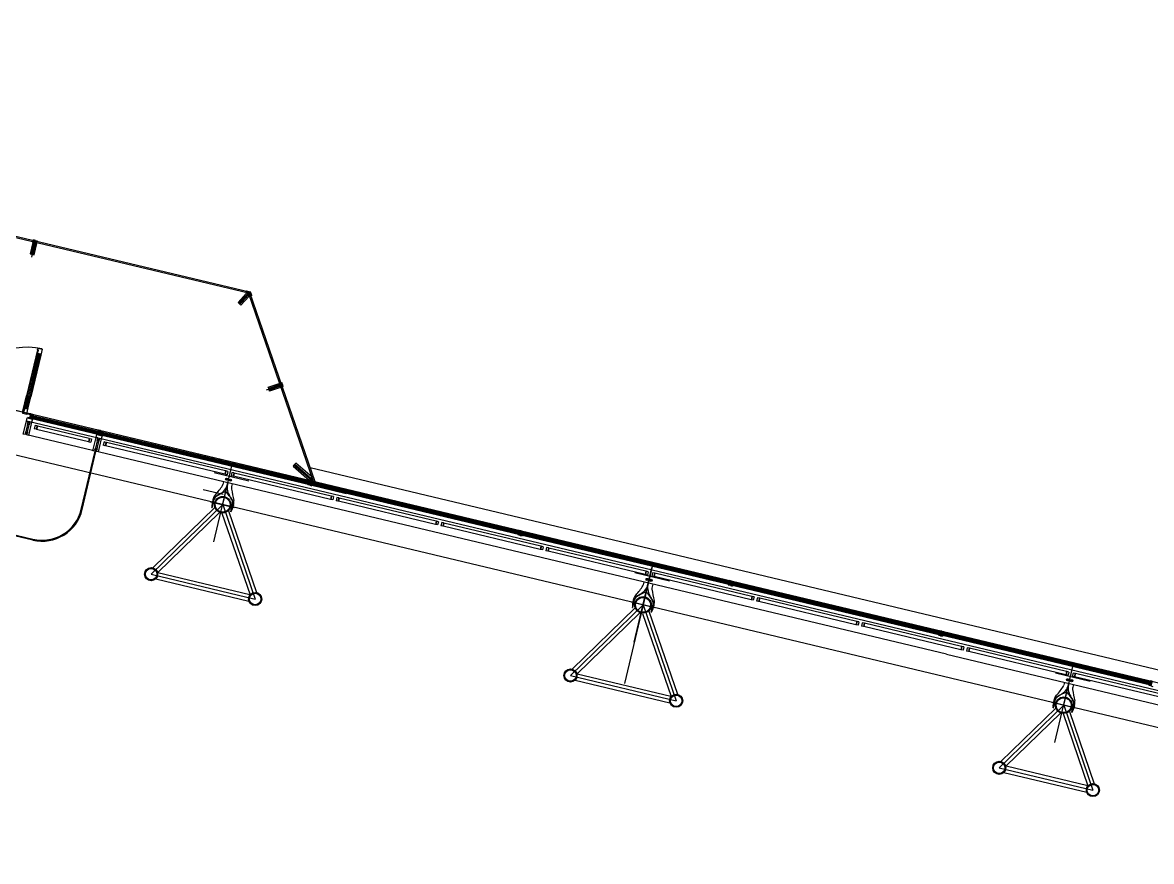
# Model space of a CAD drawing. Extents: x 809434 to 809707, y 818708 to 819364.
# Drawn here: x 809458.65 to 809475.35, y 819351.45 to 819363.86 of the extents above; entities that cross this region are included whole.
import ezdxf

# ---------------------------------------------------------------- set-up
doc = ezdxf.new("R2010")
doc.units = 0
for name, color, linetype in [('MAJ081__', 7, 'Continuous'), ('MAJ325__', 7, 'Continuous'), ('MAJ427__', 7, 'Continuous'), ('MAJ630_1', 7, 'Continuous'), ('MAJ630__', 7, 'Continuous'), ('MAJ640__', 7, 'Continuous'), ('MAJ640__1', 7, 'Continuous'), ('MAJ655__', 7, 'Continuous'), ('MMH040_B', 7, 'Continuous'), ('MMH053__', 7, 'Continuous'), ('MMH291__', 7, 'Continuous'), ('MMH294_S', 7, 'Continuous')]:
    doc.layers.add(name, color=color, linetype=linetype)

msp = doc.modelspace()

# ---------------------------------------------------------------- linework, layer by layer
at = {"layer": 'MAJ081__'}
for p, q in [((809461.997, 819359.855), (809452.597, 819362.097)), ((809462.011, 819359.872), (809452.601, 819362.116)), ((809461.966, 819359.893), (809461.963, 819359.883)), ((809461.966, 819359.893), (809462.025, 819359.879)), ((809461.963, 819359.883), (809462.011, 819359.872)), ((809461.989, 819359.852), (809461.996, 819359.854)), ((809461.996, 819359.854), (809462.011, 819359.872)), ((809462.001, 819359.84), (809462.003, 819359.847)), ((809462.003, 819359.847), (809462.019, 819359.865)), ((809462.96, 819357.073), (809462.004, 819359.849)), ((809462.035, 819359.818), (809462.019, 819359.865)), ((809462.982, 819357.068), (809462.019, 819359.865)), ((809462.044, 819359.821), (809462.025, 819359.879)), ((809462.044, 819359.821), (809462.035, 819359.818))]:
    msp.add_line(p, q, dxfattribs=at)
at = {"layer": 'MAJ325__'}
for p, q in [((809458.718, 819358.075), (809458.733, 819358.071)), ((809458.727, 819358.08), (809458.724, 819358.066))]:
    msp.add_line(p, q, dxfattribs=at)
for radius in [0.0035, 0.0035, 0.0015]:
    msp.add_circle((809458.725, 819358.073), radius, dxfattribs=at)
at = {"layer": 'MAJ427__'}
msp.add_line((809461.62, 819356.881), (809461.328, 819356.95), dxfattribs=at)
at = {"layer": 'MAJ630_1'}
for p, q in [((809461.484, 819356.178), (809461.746, 819357.281)), ((809461.754, 819357.344), (809461.768, 819357.34)), ((809462.004, 819357.078), (809461.491, 819357.201)), ((809461.437, 819356.772), (809461.788, 819356.688)), ((809467.703, 819354.695), (809467.966, 819355.798)), ((809468.224, 819355.595), (809467.711, 819355.718)), ((809467.973, 819355.861), (809467.988, 819355.857)), ((809467.657, 819355.289), (809468.007, 819355.205)), ((809473.925, 819353.211), (809474.188, 819354.314)), ((809474.446, 819354.112), (809473.933, 819354.234)), ((809474.195, 819354.377), (809474.21, 819354.373)), ((809473.879, 819353.805), (809474.229, 819353.721))]:
    msp.add_line(p, q, dxfattribs=at)
for points in [[(809461.626, 819357.066), (809461.617, 819357.028)], [(809461.757, 819357.035), (809461.748, 819356.997)], [(809461.457, 819356.689), (809461.485, 819356.805)], [(809461.457, 819356.689), (809461.461, 819356.688), (809461.489, 819356.804)], [(809461.738, 819356.623), (809461.734, 819356.624), (809461.761, 819356.74)], [(809461.738, 819356.623), (809461.765, 819356.739)], [(809467.845, 819355.583), (809467.836, 819355.545)], [(809467.977, 819355.551), (809467.968, 819355.514)], [(809467.677, 819355.206), (809467.705, 819355.322)], [(809467.677, 819355.206), (809467.681, 819355.205), (809467.709, 819355.321)], [(809467.957, 819355.139), (809467.953, 819355.14), (809467.981, 819355.256)], [(809467.957, 819355.139), (809467.985, 819355.256)], [(809474.067, 819354.099), (809474.058, 819354.061)], [(809474.199, 819354.068), (809474.19, 819354.03)], [(809473.899, 819353.723), (809473.927, 819353.839)], [(809473.899, 819353.723), (809473.903, 819353.722), (809473.931, 819353.838)], [(809474.179, 819353.656), (809474.175, 819353.657), (809474.203, 819353.773)], [(809474.179, 819353.656), (809474.207, 819353.772)]]:
    msp.add_lwpolyline(points, dxfattribs=at)
for centre, radius in [((809461.761, 819357.342), 0.003), ((809461.674, 819357.106), 0.0155), ((809461.674, 819357.106), 0.0135), ((809461.674, 819357.106), 0.0042), ((809461.732, 819357.092), 0.0155), ((809461.732, 819357.092), 0.0135), ((809461.732, 819357.092), 0.0042), ((809467.981, 819355.859), 0.003), ((809467.893, 819355.623), 0.0155), ((809467.893, 819355.623), 0.0135), ((809467.893, 819355.623), 0.0042), ((809467.952, 819355.609), 0.0155), ((809467.952, 819355.609), 0.0135), ((809467.952, 819355.609), 0.0042), ((809474.203, 819354.375), 0.003), ((809474.115, 819354.139), 0.0155), ((809474.115, 819354.139), 0.0135), ((809474.115, 819354.139), 0.0042), ((809474.174, 819354.125), 0.0155), ((809474.174, 819354.125), 0.0135), ((809474.174, 819354.125), 0.0042)]:
    msp.add_circle(centre, radius, dxfattribs=at)
for centre, radius, start, end in [((809461.464, 819357.091), 0.231, 302.3565, 349.9104), ((809461.912, 819356.984), 0.231, 163.265, 210.8189), ((809461.912, 819356.984), 0.231, 163.265, 169.9104), ((809461.464, 819357.091), 0.231, 343.265, 349.9104), ((809460.497, 819357.753), 1.34, 318.1619, 325.5092), ((809461.846, 819356.391), 0.567, 117.4836, 125.6253), ((809461.846, 819356.391), 0.563, 109.2198, 125.6253), ((809461.575, 819356.911), 0.02, 297.4836, 308.9123), ((809461.52, 819357.051), 0.1, 325.5092, 346.5877), ((809461.256, 819356.531), 0.563, 27.5501, 43.9556), ((809461.845, 819356.973), 0.1, 166.5877, 187.6661), ((809463.075, 819357.139), 1.34, 187.6661, 195.0135), ((809461.796, 819356.711), 0.339, 164.8816, 183.727), ((809461.636, 819356.759), 0.172, 145.1916, 166.3126), ((809461.562, 819356.787), 0.0792, 125.6253, 166.5877), ((809461.562, 819356.787), 0.075, 125.6253, 166.5877), ((809461.511, 819356.846), 0.02, 138.1619, 145.1916), ((809461.733, 819356.874), 0.02, 204.2631, 215.6918), ((809461.256, 819356.531), 0.567, 27.5501, 35.6918), ((809461.446, 819356.795), 0.339, 329.4484, 348.2937), ((809461.688, 819356.757), 0.075, 346.5877, 27.5501), ((809461.688, 819356.757), 0.0792, 346.5877, 27.5501), ((809461.61, 819356.765), 0.172, 346.8628, 7.9838), ((809461.761, 819356.787), 0.02, 7.9838, 15.0135), ((809467.684, 819355.608), 0.231, 302.3565, 349.9104), ((809468.132, 819355.501), 0.231, 163.265, 210.8189), ((809468.132, 819355.501), 0.231, 163.265, 169.9104), ((809467.684, 819355.608), 0.231, 343.265, 349.9104), ((809466.717, 819356.27), 1.34, 318.1619, 325.5092), ((809468.066, 819354.907), 0.567, 117.4836, 125.6253), ((809468.066, 819354.907), 0.563, 109.2198, 125.6253), ((809467.795, 819355.428), 0.02, 297.4836, 308.9123), ((809467.739, 819355.568), 0.1, 325.5092, 346.5877), ((809467.475, 819355.048), 0.563, 27.5501, 43.9556), ((809467.952, 819355.391), 0.02, 204.2631, 215.6918), ((809468.065, 819355.49), 0.1, 166.5877, 187.6661), ((809469.294, 819355.656), 1.34, 187.6661, 195.0135), ((809468.015, 819355.228), 0.339, 164.8816, 183.727), ((809467.855, 819355.276), 0.172, 145.1916, 166.3126), ((809467.782, 819355.304), 0.0792, 125.6253, 166.5877), ((809467.782, 819355.304), 0.075, 125.6253, 166.5877), ((809467.73, 819355.363), 0.02, 138.1619, 145.1916), ((809467.475, 819355.048), 0.567, 27.5501, 35.6918), ((809467.665, 819355.312), 0.339, 329.4484, 348.2937), ((809467.908, 819355.274), 0.075, 346.5877, 27.5501), ((809467.908, 819355.274), 0.0792, 346.5877, 27.5501), ((809467.829, 819355.282), 0.172, 346.8628, 7.9838), ((809467.98, 819355.303), 0.02, 7.9838, 15.0135), ((809473.906, 819354.124), 0.231, 302.3565, 349.9104), ((809473.961, 819354.084), 0.1, 325.5092, 346.5877), ((809474.354, 819354.017), 0.231, 163.265, 210.8189), ((809474.354, 819354.017), 0.231, 163.265, 169.9104), ((809473.906, 819354.124), 0.231, 343.265, 349.9104), ((809474.077, 819353.792), 0.172, 145.1916, 166.3126), ((809474.004, 819353.82), 0.0792, 125.6253, 166.5877), ((809474.004, 819353.82), 0.075, 125.6253, 166.5877), ((809473.952, 819353.879), 0.02, 138.1619, 145.1916), ((809472.939, 819354.787), 1.34, 318.1619, 325.5092), ((809474.288, 819353.424), 0.567, 117.4836, 125.6253), ((809474.288, 819353.424), 0.563, 109.2198, 125.6253), ((809474.017, 819353.945), 0.02, 297.4836, 308.9123), ((809473.697, 819353.565), 0.563, 27.5501, 43.9556), ((809474.174, 819353.907), 0.02, 204.2631, 215.6918), ((809473.697, 819353.565), 0.567, 27.5501, 35.6918), ((809474.287, 819354.007), 0.1, 166.5877, 187.6661), ((809475.516, 819354.172), 1.34, 187.6661, 195.0135), ((809474.237, 819353.745), 0.339, 164.8816, 183.727), ((809473.887, 819353.828), 0.339, 329.4484, 348.2937), ((809474.13, 819353.79), 0.075, 346.5877, 27.5501), ((809474.13, 819353.79), 0.0792, 346.5877, 27.5501), ((809474.051, 819353.799), 0.172, 346.8628, 7.9838), ((809474.202, 819353.82), 0.02, 7.9838, 15.0135)]:
    msp.add_arc(centre, radius, start, end, dxfattribs=at)
at = {"layer": 'MAJ630__'}
for p, q in [((809434.497, 819363.86), (809483.218, 819352.242)), ((809458.807, 819360.605), (809458.809, 819360.616)), ((809458.836, 819360.598), (809458.807, 819360.605)), ((809458.831, 819360.61), (809458.809, 819360.616)), ((809458.813, 819360.634), (809458.816, 819360.644)), ((809458.835, 819360.629), (809458.813, 819360.634)), ((809458.845, 819360.637), (809458.816, 819360.644)), ((809458.831, 819360.61), (809458.835, 819360.629)), ((809458.836, 819360.598), (809458.845, 819360.637)), ((809458.836, 819360.598), (809458.845, 819360.637)), ((809458.836, 819360.598), (809458.865, 819360.591)), ((809458.845, 819360.637), (809458.874, 819360.63)), ((809458.846, 819360.607), (809458.85, 819360.625)), ((809458.846, 819360.607), (809458.867, 819360.602)), ((809458.85, 819360.625), (809458.872, 819360.62)), ((809458.865, 819360.591), (809458.867, 819360.602)), ((809458.872, 819360.62), (809458.874, 819360.63)), ((809462.45, 819358.521), (809462.46, 819358.524)), ((809462.46, 819358.492), (809462.45, 819358.521)), ((809462.468, 819358.503), (809462.46, 819358.524)), ((809462.46, 819358.492), (809462.498, 819358.505)), ((809462.46, 819358.492), (809462.498, 819358.505)), ((809462.46, 819358.492), (809462.47, 819358.464)), ((809462.468, 819358.503), (809462.486, 819358.509)), ((809462.47, 819358.464), (809462.48, 819358.468)), ((809462.473, 819358.489), (809462.491, 819358.495)), ((809462.473, 819358.489), (809462.48, 819358.468)), ((809462.478, 819358.53), (809462.488, 819358.534)), ((809462.486, 819358.509), (809462.478, 819358.53)), ((809462.498, 819358.505), (809462.488, 819358.534)), ((809462.491, 819358.495), (809462.498, 819358.474)), ((809462.498, 819358.505), (809462.507, 819358.477)), ((809462.498, 819358.474), (809462.507, 819358.477)), ((809457.766, 819358.312), (809458.706, 819358.088)), ((809458.748, 819358.077), (809458.745, 819358.065)), ((809458.748, 819358.077), (809458.745, 819358.065)), ((809458.767, 819358.06), (809458.745, 819358.065)), ((809458.767, 819358.06), (809458.745, 819358.065)), ((809458.777, 819358.071), (809458.748, 819358.077)), ((809458.777, 819358.071), (809458.748, 819358.077)), ((809458.767, 819358.06), (809458.756, 819358.012)), ((809458.767, 819358.06), (809458.756, 819358.012)), ((809458.777, 819358.071), (809458.761, 819358.003)), ((809458.777, 819358.071), (809458.761, 819358.003)), ((809458.777, 819358.071), (809458.761, 819358.003)), ((809458.777, 819358.071), (809458.761, 819358.003)), ((809458.782, 819358.056), (809458.77, 819358.009)), ((809458.782, 819358.056), (809458.77, 819358.009)), ((809458.777, 819358.071), (809458.807, 819358.064)), ((809458.777, 819358.071), (809458.807, 819358.064)), ((809458.781, 819358.053), (809462.907, 819357.069)), ((809458.782, 819358.056), (809458.804, 819358.051)), ((809458.782, 819358.056), (809458.804, 819358.051)), ((809458.822, 819358.06), (809458.793, 819358.067)), ((809458.807, 819358.064), (809458.804, 819358.051)), ((809458.807, 819358.064), (809458.804, 819358.051)), ((809458.734, 819358.018), (809458.732, 819358.01)), ((809458.734, 819358.018), (809458.732, 819358.01)), ((809458.761, 819358.003), (809458.732, 819358.01)), ((809458.761, 819358.003), (809458.732, 819358.01)), ((809458.756, 819358.012), (809458.734, 819358.018)), ((809458.756, 819358.012), (809458.734, 819358.018)), ((809458.761, 819358.003), (809458.79, 819357.996)), ((809458.761, 819358.003), (809458.79, 819357.996)), ((809458.77, 819358.009), (809462.897, 819357.025)), ((809458.77, 819358.009), (809458.792, 819358.004)), ((809458.77, 819358.009), (809458.792, 819358.004)), ((809458.792, 819358.004), (809458.79, 819357.996)), ((809458.792, 819358.004), (809458.79, 819357.996)), ((809462.81, 819356.784), (809458.717, 819357.76)), ((809459.764, 819357.772), (809459.762, 819357.764)), ((809459.764, 819357.772), (809459.762, 819357.764)), ((809459.792, 819357.757), (809459.762, 819357.764)), ((809459.792, 819357.757), (809459.762, 819357.764)), ((809459.786, 819357.767), (809459.764, 819357.772)), ((809459.786, 819357.767), (809459.764, 819357.772)), ((809459.778, 819357.832), (809459.775, 819357.819)), ((809459.778, 819357.832), (809459.775, 819357.819)), ((809459.797, 819357.814), (809459.775, 819357.819)), ((809459.797, 819357.814), (809459.775, 819357.819)), ((809459.808, 819357.825), (809459.778, 819357.832)), ((809459.808, 819357.825), (809459.778, 819357.832)), ((809459.797, 819357.814), (809459.786, 819357.767)), ((809459.797, 819357.814), (809459.786, 819357.767)), ((809459.808, 819357.825), (809459.792, 819357.757)), ((809459.808, 819357.825), (809459.792, 819357.757)), ((809459.808, 819357.825), (809459.792, 819357.757)), ((809459.808, 819357.825), (809459.792, 819357.757)), ((809459.792, 819357.757), (809459.821, 819357.75)), ((809459.792, 819357.757), (809459.821, 819357.75)), ((809459.812, 819357.81), (809459.801, 819357.763)), ((809459.812, 819357.81), (809459.801, 819357.763)), ((809459.801, 819357.763), (809459.823, 819357.758)), ((809459.801, 819357.763), (809459.823, 819357.758)), ((809459.808, 819357.825), (809459.837, 819357.818)), ((809459.808, 819357.825), (809459.837, 819357.818)), ((809459.812, 819357.81), (809459.834, 819357.805)), ((809459.812, 819357.81), (809459.834, 819357.805)), ((809459.823, 819357.758), (809459.821, 819357.75)), ((809459.823, 819357.758), (809459.821, 819357.75)), ((809459.837, 819357.818), (809459.834, 819357.805)), ((809459.837, 819357.818), (809459.834, 819357.805)), ((809477.213, 819353.863), (809462.911, 819357.273)), ((809462.889, 819357.09), (809462.886, 819357.077)), ((809462.908, 819357.072), (809462.886, 819357.077)), ((809462.919, 819357.083), (809462.889, 819357.09)), ((809462.908, 819357.072), (809462.897, 819357.025)), ((809462.919, 819357.083), (809462.903, 819357.016)), ((809462.919, 819357.083), (809462.903, 819357.016)), ((809462.923, 819357.069), (809462.912, 819357.021)), ((809462.919, 819357.083), (809462.948, 819357.076)), ((809466.021, 819356.326), (809462.922, 819357.065)), ((809462.923, 819357.069), (809462.945, 819357.063)), ((809462.948, 819357.076), (809462.945, 819357.063)), ((809462.875, 819357.03), (809462.873, 819357.023)), ((809462.903, 819357.016), (809462.873, 819357.023)), ((809462.897, 819357.025), (809462.875, 819357.03)), ((809462.903, 819357.016), (809462.932, 819357.009)), ((809462.912, 819357.021), (809462.934, 819357.016)), ((809466.011, 819356.282), (809462.912, 819357.021)), ((809462.912, 819357.021), (809463.444, 819356.894)), ((809462.934, 819357.016), (809462.932, 819357.009)), ((809472.321, 819354.516), (809462.81, 819356.784)), ((809465.986, 819356.288), (809465.984, 819356.281)), ((809466.014, 819356.274), (809465.984, 819356.281)), ((809466.008, 819356.283), (809465.986, 819356.288)), ((809466, 819356.348), (809465.997, 819356.335)), ((809466.019, 819356.33), (809465.997, 819356.335)), ((809466.03, 819356.341), (809466, 819356.348)), ((809466.019, 819356.33), (809466.008, 819356.283)), ((809466.03, 819356.341), (809466.014, 819356.274)), ((809466.03, 819356.341), (809466.014, 819356.274)), ((809466.014, 819356.274), (809466.043, 819356.267)), ((809466.034, 819356.327), (809466.023, 819356.28)), ((809466.023, 819356.28), (809466.045, 819356.274)), ((809469.122, 819355.541), (809466.025, 819356.279)), ((809466.03, 819356.341), (809466.059, 819356.334)), ((809466.034, 819356.327), (809466.056, 819356.322)), ((809469.132, 819355.584), (809466.036, 819356.323)), ((809466.045, 819356.274), (809466.043, 819356.267)), ((809466.059, 819356.334), (809466.056, 819356.322)), ((809469.111, 819355.606), (809469.108, 819355.594)), ((809469.13, 819355.588), (809469.108, 819355.594)), ((809469.141, 819355.599), (809469.111, 819355.606)), ((809469.13, 819355.588), (809469.119, 819355.541)), ((809469.141, 819355.599), (809469.125, 819355.532)), ((809469.141, 819355.599), (809469.125, 819355.532)), ((809469.145, 819355.585), (809469.134, 819355.538)), ((809469.141, 819355.599), (809469.17, 819355.592)), ((809472.241, 819354.843), (809469.144, 819355.581)), ((809469.145, 819355.585), (809469.167, 819355.58)), ((809469.17, 819355.592), (809469.167, 819355.58)), ((809469.097, 819355.546), (809469.095, 819355.539)), ((809469.125, 819355.532), (809469.095, 819355.539)), ((809469.119, 819355.541), (809469.097, 819355.546)), ((809469.125, 819355.532), (809469.154, 819355.525)), ((809472.23, 819354.799), (809469.134, 819355.538)), ((809469.134, 819355.538), (809469.156, 819355.532)), ((809469.156, 819355.532), (809469.154, 819355.525)), ((809472.208, 819354.805), (809472.206, 819354.797)), ((809472.236, 819354.79), (809472.206, 819354.797)), ((809472.23, 819354.799), (809472.208, 819354.805)), ((809472.222, 819354.864), (809472.219, 819354.852)), ((809472.241, 819354.847), (809472.219, 819354.852)), ((809472.252, 819354.857), (809472.222, 819354.864)), ((809472.241, 819354.847), (809472.23, 819354.799)), ((809472.252, 819354.857), (809472.236, 819354.79)), ((809472.252, 819354.857), (809472.236, 819354.79)), ((809472.236, 819354.79), (809472.265, 819354.783)), ((809472.256, 819354.843), (809472.245, 819354.796)), ((809475.341, 819354.057), (809472.245, 819354.796)), ((809472.245, 819354.796), (809472.267, 819354.791)), ((809472.252, 819354.857), (809472.281, 819354.85)), ((809475.352, 819354.101), (809472.255, 819354.84)), ((809472.256, 819354.843), (809472.278, 819354.838)), ((809472.267, 819354.791), (809472.265, 819354.783)), ((809472.281, 819354.85), (809472.278, 819354.838)), ((809472.321, 819354.516), (809483.046, 819351.958)), ((809475.319, 819354.063), (809475.317, 819354.055)), ((809475.347, 819354.048), (809475.317, 819354.055)), ((809475.341, 819354.057), (809475.319, 819354.063)), ((809475.333, 819354.123), (809475.33, 819354.11)), ((809475.352, 819354.105), (809475.33, 819354.11)), ((809475.363, 819354.116), (809475.333, 819354.123)), ((809475.352, 819354.105), (809475.341, 819354.057)), ((809475.363, 819354.116), (809475.347, 819354.048)), ((809475.363, 819354.116), (809475.347, 819354.048)), ((809475.347, 819354.048), (809475.376, 819354.041))]:
    msp.add_line(p, q, dxfattribs=at)
for points in [[(809458.733, 819357.939), (809458.738, 819357.96), (809458.711, 819357.966), (809458.722, 819358.012), (809458.8, 819357.994), (809458.789, 819357.948), (809458.763, 819357.954), (809458.758, 819357.933)], [(809458.733, 819357.939), (809458.733, 819357.939), (809458.738, 819357.96), (809458.738, 819357.96)], [(809459.763, 819357.693), (809459.768, 819357.715), (809459.742, 819357.721), (809459.753, 819357.767), (809459.83, 819357.748), (809459.819, 819357.702), (809459.793, 819357.708), (809459.788, 819357.687)], [(809459.763, 819357.693), (809459.763, 819357.693), (809459.768, 819357.715), (809459.768, 819357.715)]]:
    msp.add_lwpolyline(points, close=True, dxfattribs=at)
for points in [[(809459.522, 819356.659), (809459.727, 819357.519)], [(809459.529, 819356.658), (809459.734, 819357.517)], [(809459.537, 819356.656), (809459.741, 819357.515)], [(809456.861, 819356.669), (809458.805, 819356.206)], [(809456.863, 819356.677), (809458.806, 819356.213)], [(809456.864, 819356.684), (809458.808, 819356.22)]]:
    msp.add_lwpolyline(points, dxfattribs=at)
for radius in [0.608, 0.6, 0.593]:
    msp.add_arc((809458.946, 819356.797), radius, 256.5877, 346.5877, dxfattribs=at)
at = {"layer": 'MAJ640__'}
for p, q in [((809483.2, 819352.127), (809458.737, 819357.96)), ((809458.773, 819358.019), (809462.9, 819357.035)), ((809458.775, 819358.029), (809462.902, 819357.045)), ((809458.778, 819358.041), (809462.905, 819357.057)), ((809462.915, 819357.054), (809461.505, 819357.391)), ((809462.912, 819357.043), (809461.502, 819357.379)), ((809466.018, 819356.314), (809462.919, 819357.053)), ((809466.013, 819356.293), (809462.914, 819357.032)), ((809466.013, 819356.292), (809462.914, 819357.031)), ((809466.015, 819356.303), (809462.916, 819357.042)), ((809469.124, 819355.55), (809466.028, 819356.289)), ((809469.124, 819355.551), (809466.028, 819356.289)), ((809469.126, 819355.561), (809466.03, 819356.299)), ((809469.129, 819355.572), (809466.033, 819356.311)), ((809472.233, 819354.81), (809469.136, 819355.548)), ((809472.232, 819354.809), (809469.136, 819355.547)), ((809472.235, 819354.82), (809469.138, 819355.558)), ((809472.238, 819354.831), (809469.141, 819355.57)), ((809475.343, 819354.067), (809472.247, 819354.806)), ((809475.344, 819354.068), (809472.247, 819354.806)), ((809475.346, 819354.078), (809472.25, 819354.816)), ((809475.349, 819354.089), (809472.252, 819354.828))]:
    msp.add_line(p, q, dxfattribs=at)
at = {"layer": 'MAJ640__1'}
for p, q in [((809483.75, 819351.451), (809434.972, 819363.083)), ((809458.845, 819360.637), (809458.786, 819360.388)), ((809458.835, 819360.629), (809458.85, 819360.625)), ((809458.806, 819360.43), (809458.787, 819360.435)), ((809451.045, 819359.914), (809464.585, 819356.686)), ((809462.025, 819359.879), (809461.864, 819359.701)), ((809461.856, 819359.708), (809461.871, 819359.694)), ((809462.498, 819358.505), (809462.256, 819358.422)), ((809462.296, 819358.446), (809462.302, 819358.427)), ((809462.491, 819358.495), (809462.486, 819358.509)), ((809461.615, 819356.729), (809461.761, 819357.342)), ((809462.67, 819357.314), (809462.683, 819357.329)), ((809462.676, 819357.322), (809462.982, 819357.054)), ((809474.057, 819353.762), (809474.203, 819354.375))]:
    msp.add_line(p, q, dxfattribs=at)
at = {"layer": 'MAJ655__'}
for points in [[(809458.826, 819360.6), (809458.807, 819360.605), (809458.767, 819360.44), (809458.787, 819360.435)], [(809458.845, 819360.596), (809458.826, 819360.6), (809458.796, 819360.474), (809458.815, 819360.469)], [(809458.865, 819360.591), (809458.845, 819360.596), (809458.806, 819360.43), (809458.825, 819360.426)], [(809461.975, 819359.839), (809461.961, 819359.853), (809461.842, 819359.721), (809461.856, 819359.708)], [(809462.005, 819359.812), (809461.99, 819359.826), (809461.871, 819359.694), (809461.886, 819359.681)], [(809461.99, 819359.826), (809461.975, 819359.839), (809461.883, 819359.738), (809461.898, 819359.724)], [(809461.98, 819359.859), (809462.01, 819359.833), (809461.998, 819359.819), (809461.968, 819359.846)], [(809462.45, 819358.521), (809462.457, 819358.502), (809462.296, 819358.446), (809462.289, 819358.465)], [(809462.463, 819358.483), (809462.47, 819358.464), (809462.309, 819358.409), (809462.302, 819358.427)], [(809462.457, 819358.502), (809462.463, 819358.483), (809462.34, 819358.441), (809462.334, 819358.459)], [(809462.898, 819357.087), (809462.912, 819357.103), (809462.67, 819357.314), (809462.657, 819357.299)], [(809462.925, 819357.118), (809462.938, 819357.133), (809462.696, 819357.344), (809462.683, 819357.329)], [(809462.912, 819357.103), (809462.925, 819357.118), (809462.713, 819357.303), (809462.7, 819357.288)], [(809462.945, 819357.113), (809462.919, 819357.083), (809462.905, 819357.095), (809462.931, 819357.125)]]:
    msp.add_lwpolyline(points, close=True, dxfattribs=at)
at = {"layer": 'MMH040_B'}
for points in [[(809458.665, 819357.772), (809458.711, 819357.966), (809458.738, 819357.96), (809458.691, 819357.766)], [(809458.717, 819357.76), (809458.763, 819357.954), (809458.789, 819357.948), (809458.743, 819357.753)], [(809458.727, 819357.917), (809458.733, 819357.939), (809458.758, 819357.933), (809458.753, 819357.911)], [(809458.699, 819357.774), (809458.702, 819357.784), (809458.696, 819357.785), (809458.701, 819357.807), (809458.726, 819357.801), (809458.721, 819357.779), (809458.716, 819357.781), (809458.713, 819357.771)], [(809459.695, 819357.526), (809459.742, 819357.721), (809459.768, 819357.715), (809459.722, 819357.52)], [(809459.73, 819357.529), (809459.732, 819357.538), (809459.726, 819357.54), (809459.731, 819357.561), (809459.757, 819357.555), (809459.752, 819357.534), (809459.746, 819357.535), (809459.744, 819357.525)], [(809459.747, 819357.514), (809459.793, 819357.708), (809459.819, 819357.702), (809459.773, 819357.508)], [(809459.758, 819357.672), (809459.763, 819357.693), (809459.788, 819357.687), (809459.783, 819357.666)]]:
    msp.add_lwpolyline(points, close=True, dxfattribs=at)
at = {"layer": 'MMH053__'}
for p, q in [((809458.878, 819359.019), (809458.715, 819358.337)), ((809458.886, 819359.017), (809458.723, 819358.335)), ((809458.925, 819358.939), (809458.778, 819358.322)), ((809458.661, 819358.11), (809458.715, 819358.337)), ((809458.669, 819358.108), (809458.723, 819358.335)), ((809458.739, 819358.16), (809458.778, 819358.322))]:
    msp.add_line(p, q, dxfattribs=at)
for points in [[(809458.749, 819358.329), (809458.899, 819358.958), (809458.898, 819358.959), (809458.892, 819358.961), (809458.891, 819358.96), (809458.741, 819358.331)], [(809458.768, 819358.324), (809458.918, 819358.953), (809458.917, 819358.955), (809458.911, 819358.956), (809458.91, 819358.955), (809458.76, 819358.326)], [(809458.888, 819358.947), (809458.873, 819358.951), (809458.889, 819359.016), (809458.878, 819359.019), (809458.885, 819359.046), (809458.906, 819359.041), (809458.906, 819359.041), (809458.947, 819359.031), (809458.947, 819359.031), (809458.947, 819359.031), (809458.946, 819359.028), (809458.946, 819359.028), (809458.925, 819358.939)], [(809458.888, 819358.947), (809458.892, 819358.966), (809458.919, 819358.959), (809458.919, 819358.959), (809458.915, 819358.941)], [(809458.925, 819358.939), (809458.915, 819358.941)], [(809458.749, 819358.329), (809458.707, 819358.155), (809458.706, 819358.154), (809458.7, 819358.156), (809458.699, 819358.157), (809458.741, 819358.331)], [(809458.768, 819358.324), (809458.727, 819358.15), (809458.725, 819358.15), (809458.719, 819358.151), (809458.719, 819358.152), (809458.76, 819358.326)], [(809458.702, 819358.17), (809458.688, 819358.173), (809458.672, 819358.108), (809458.661, 819358.11), (809458.655, 819358.083), (809458.676, 819358.078), (809458.676, 819358.078), (809458.717, 819358.068), (809458.717, 819358.068), (809458.717, 819358.068), (809458.718, 819358.071), (809458.718, 819358.071), (809458.739, 819358.161)], [(809458.702, 819358.17), (809458.698, 819358.151), (809458.725, 819358.145), (809458.725, 819358.145), (809458.73, 819358.163)], [(809458.739, 819358.161), (809458.73, 819358.163)]]:
    msp.add_lwpolyline(points, dxfattribs=at)
for points in [[(809458.907, 819358.943), (809458.91, 819358.955), (809458.899, 819358.958), (809458.896, 819358.945)], [(809458.722, 819358.165), (809458.719, 819358.152), (809458.707, 819358.155), (809458.71, 819358.168)]]:
    msp.add_lwpolyline(points, close=True, dxfattribs=at)
msp.add_arc((809458.725, 819358.073), 0.984, 76.9817, 166.9806, dxfattribs=at)
at = {"layer": 'MMH291__'}
for p, q in [((809461.615, 819356.729), (809460.556, 819355.7)), ((809461.615, 819356.729), (809462.096, 819355.333)), ((809461.497, 819356.685), (809460.58, 819355.794)), ((809461.567, 819356.613), (809460.65, 819355.722)), ((809461.605, 819356.604), (809462.022, 819355.395)), ((809461.7, 819356.636), (809462.116, 819355.427)), ((809460.656, 819355.727), (809462.019, 819355.402)), ((809467.984, 819355.875), (809467.557, 819354.083)), ((809460.556, 819355.7), (809462.096, 819355.333)), ((809460.625, 819355.632), (809462.004, 819355.303)), ((809467.834, 819355.246), (809466.759, 819354.201)), ((809467.834, 819355.246), (809468.323, 819353.828)), ((809467.717, 819355.201), (809466.783, 819354.294)), ((809467.786, 819355.13), (809466.853, 819354.223)), ((809467.825, 819355.121), (809468.249, 819353.89)), ((809467.919, 819355.153), (809468.343, 819353.923)), ((809466.859, 819354.228), (809468.246, 819353.898)), ((809466.759, 819354.201), (809468.323, 819353.828)), ((809466.828, 819354.133), (809468.231, 819353.798)), ((809474.057, 819353.762), (809473.103, 819352.836)), ((809473.939, 819353.718), (809473.128, 819352.93)), ((809474.057, 819353.762), (809474.489, 819352.506)), ((809474.008, 819353.646), (809473.198, 819352.858)), ((809474.047, 819353.637), (809474.415, 819352.568)), ((809474.141, 819353.669), (809474.509, 819352.6)), ((809473.103, 819352.836), (809474.489, 819352.506)), ((809473.172, 819352.768), (809474.397, 819352.476)), ((809473.203, 819352.864), (809474.412, 819352.576))]:
    msp.add_line(p, q, dxfattribs=at)
for centre, radius in [((809461.615, 819356.729), 0.122), ((809461.615, 819356.729), 0.11), ((809460.556, 819355.7), 0.0969), ((809460.556, 819355.7), 0.0849), ((809462.096, 819355.333), 0.0969), ((809462.096, 819355.333), 0.0849), ((809467.834, 819355.246), 0.122), ((809467.834, 819355.246), 0.11), ((809466.759, 819354.201), 0.0969), ((809466.759, 819354.201), 0.0849), ((809468.323, 819353.828), 0.0969), ((809468.323, 819353.828), 0.0849), ((809474.057, 819353.762), 0.122), ((809474.057, 819353.762), 0.11), ((809473.103, 819352.836), 0.0969), ((809473.103, 819352.836), 0.0849), ((809474.489, 819352.506), 0.0969), ((809474.489, 819352.506), 0.0849)]:
    msp.add_circle(centre, radius, dxfattribs=at)
at = {"layer": 'MMH294_S'}
for p, q in [((809458.839, 819357.9), (809458.828, 819357.851)), ((809458.869, 819357.893), (809458.839, 819357.9)), ((809458.869, 819357.893), (809458.857, 819357.844)), ((809458.874, 819357.892), (809458.862, 819357.843)), ((809458.873, 819357.89), (809458.868, 819357.891)), ((809459.641, 819357.709), (809458.874, 819357.892)), ((809458.857, 819357.844), (809458.828, 819357.851)), ((809458.862, 819357.845), (809458.858, 819357.846)), ((809459.63, 819357.66), (809458.862, 819357.843)), ((809459.641, 819357.709), (809459.63, 819357.66)), ((809459.63, 819357.662), (809459.635, 819357.661)), ((809459.646, 819357.708), (809459.634, 819357.659)), ((809459.634, 819357.659), (809459.664, 819357.652)), ((809459.641, 819357.707), (809459.646, 819357.706)), ((809459.646, 819357.708), (809459.675, 819357.701)), ((809459.675, 819357.701), (809459.664, 819357.652)), ((809459.86, 819357.657), (809459.848, 819357.608)), ((809459.878, 819357.601), (809459.848, 819357.608)), ((809459.889, 819357.65), (809459.86, 819357.657)), ((809459.889, 819357.65), (809459.878, 819357.601)), ((809459.883, 819357.602), (809459.878, 819357.603)), ((809459.894, 819357.648), (809459.882, 819357.6)), ((809461.645, 819357.18), (809459.882, 819357.6)), ((809459.894, 819357.647), (809459.889, 819357.648)), ((809461.656, 819357.228), (809459.894, 819357.648)), ((809461.656, 819357.228), (809461.645, 819357.18)), ((809461.661, 819357.227), (809461.65, 819357.178)), ((809461.661, 819357.225), (809461.656, 819357.226)), ((809461.69, 819357.22), (809461.661, 819357.227)), ((809461.69, 819357.22), (809461.679, 819357.171)), ((809461.65, 819357.18), (809461.645, 819357.182)), ((809461.679, 819357.171), (809461.65, 819357.178)), ((809461.752, 819357.206), (809461.74, 819357.157)), ((809461.769, 819357.15), (809461.74, 819357.157)), ((809461.781, 819357.199), (809461.752, 819357.206)), ((809461.781, 819357.199), (809461.769, 819357.15)), ((809461.774, 819357.151), (809461.77, 819357.152)), ((809461.786, 819357.197), (809461.774, 819357.149)), ((809463.209, 819356.807), (809461.774, 819357.149)), ((809461.785, 819357.195), (809461.78, 819357.197)), ((809463.221, 819356.855), (809461.786, 819357.197)), ((809463.221, 819356.855), (809463.209, 819356.807)), ((809463.214, 819356.807), (809463.209, 819356.809)), ((809463.225, 819356.854), (809463.214, 819356.805)), ((809463.243, 819356.798), (809463.214, 819356.805)), ((809463.225, 819356.852), (809463.22, 819356.853)), ((809463.255, 819356.847), (809463.225, 819356.854)), ((809463.255, 819356.847), (809463.243, 819356.798)), ((809463.303, 819356.835), (809463.292, 819356.787)), ((809463.321, 819356.78), (809463.292, 819356.787)), ((809463.332, 819356.829), (809463.303, 819356.835)), ((809463.332, 819356.829), (809463.321, 819356.78)), ((809463.326, 819356.781), (809463.321, 819356.782)), ((809463.337, 819356.827), (809463.326, 819356.779)), ((809464.761, 819356.437), (809463.326, 819356.779)), ((809463.337, 819356.825), (809463.332, 819356.827)), ((809464.772, 819356.485), (809463.337, 819356.827)), ((809464.772, 819356.485), (809464.761, 819356.437)), ((809464.766, 819356.437), (809464.761, 819356.438)), ((809464.777, 819356.484), (809464.766, 819356.435)), ((809464.795, 819356.428), (809464.766, 819356.435)), ((809464.777, 819356.482), (809464.772, 819356.483)), ((809464.806, 819356.477), (809464.777, 819356.484)), ((809464.806, 819356.477), (809464.795, 819356.428)), ((809464.855, 819356.465), (809464.843, 819356.417)), ((809464.873, 819356.41), (809464.843, 819356.417)), ((809464.884, 819356.458), (809464.855, 819356.465)), ((809464.884, 819356.458), (809464.873, 819356.41)), ((809464.878, 819356.411), (809464.873, 819356.412)), ((809464.889, 819356.457), (809464.877, 819356.409)), ((809466.312, 819356.067), (809464.877, 819356.409)), ((809464.889, 819356.455), (809464.884, 819356.457)), ((809466.324, 819356.115), (809464.889, 819356.457)), ((809466.324, 819356.115), (809466.312, 819356.067)), ((809466.318, 819356.067), (809466.313, 819356.068)), ((809466.329, 819356.114), (809466.317, 819356.065)), ((809466.347, 819356.058), (809466.317, 819356.065)), ((809466.328, 819356.112), (809466.324, 819356.113)), ((809466.358, 819356.107), (809466.329, 819356.114)), ((809466.358, 819356.107), (809466.347, 819356.058)), ((809466.407, 819356.095), (809466.395, 819356.047)), ((809466.436, 819356.088), (809466.407, 819356.095)), ((809466.436, 819356.088), (809466.424, 819356.04)), ((809466.441, 819356.087), (809466.429, 819356.039)), ((809466.44, 819356.085), (809466.435, 819356.087)), ((809467.876, 819355.745), (809466.441, 819356.087)), ((809466.424, 819356.04), (809466.395, 819356.047)), ((809466.43, 819356.041), (809466.425, 819356.042)), ((809467.864, 819355.696), (809466.429, 819356.039)), ((809467.876, 819355.745), (809467.864, 819355.696)), ((809467.881, 819355.744), (809467.869, 819355.695)), ((809467.88, 819355.742), (809467.875, 819355.743)), ((809467.91, 819355.737), (809467.881, 819355.744)), ((809467.91, 819355.737), (809467.898, 819355.688)), ((809467.974, 819355.722), (809467.962, 819355.673)), ((809468.003, 819355.715), (809467.974, 819355.722)), ((809468.003, 819355.715), (809467.991, 819355.666)), ((809467.87, 819355.697), (809467.865, 819355.698)), ((809467.898, 819355.688), (809467.869, 819355.695)), ((809467.991, 819355.666), (809467.962, 819355.673)), ((809467.997, 819355.667), (809467.992, 819355.668)), ((809468.008, 819355.714), (809467.996, 819355.665)), ((809469.431, 819355.323), (809467.996, 819355.665)), ((809468.007, 819355.712), (809468.002, 819355.713)), ((809469.443, 819355.371), (809468.008, 819355.714)), ((809469.443, 819355.371), (809469.431, 819355.323)), ((809469.436, 819355.324), (809469.432, 819355.325)), ((809469.448, 819355.37), (809469.436, 819355.322)), ((809469.465, 819355.315), (809469.436, 819355.322)), ((809469.447, 819355.368), (809469.442, 819355.37)), ((809469.477, 819355.363), (809469.448, 819355.37)), ((809469.477, 819355.363), (809469.465, 819355.315)), ((809469.525, 819355.352), (809469.514, 819355.303)), ((809469.543, 819355.296), (809469.514, 819355.303)), ((809469.555, 819355.345), (809469.525, 819355.352)), ((809469.555, 819355.345), (809469.543, 819355.296)), ((809469.548, 819355.297), (809469.543, 819355.298)), ((809469.559, 819355.344), (809469.548, 819355.295)), ((809470.983, 819354.953), (809469.548, 819355.295)), ((809469.559, 819355.342), (809469.554, 819355.343)), ((809470.994, 819355.001), (809469.559, 819355.344)), ((809470.994, 819355.001), (809470.983, 819354.953)), ((809470.988, 819354.954), (809470.983, 819354.955)), ((809470.999, 819355), (809470.988, 819354.952)), ((809471.017, 819354.945), (809470.988, 819354.952)), ((809470.999, 819354.998), (809470.994, 819355)), ((809471.028, 819354.993), (809470.999, 819355)), ((809471.028, 819354.993), (809471.017, 819354.945)), ((809471.077, 819354.982), (809471.065, 819354.933)), ((809471.095, 819354.926), (809471.065, 819354.933)), ((809471.106, 819354.975), (809471.077, 819354.982)), ((809471.106, 819354.975), (809471.095, 819354.926)), ((809471.1, 819354.927), (809471.095, 819354.928)), ((809471.111, 819354.974), (809471.1, 819354.925)), ((809472.535, 819354.583), (809471.1, 819354.925)), ((809471.111, 819354.972), (809471.106, 819354.973)), ((809472.546, 819354.631), (809471.111, 819354.974)), ((809472.546, 819354.631), (809472.535, 819354.583)), ((809472.54, 819354.584), (809472.535, 819354.585)), ((809472.551, 819354.63), (809472.539, 819354.582)), ((809472.569, 819354.575), (809472.539, 819354.582)), ((809472.551, 819354.628), (809472.546, 819354.629)), ((809472.58, 819354.623), (809472.551, 819354.63)), ((809472.58, 819354.623), (809472.569, 819354.575)), ((809472.629, 819354.612), (809472.617, 819354.563)), ((809472.646, 819354.556), (809472.617, 819354.563)), ((809472.658, 819354.605), (809472.629, 819354.612)), ((809472.658, 819354.605), (809472.646, 819354.556)), ((809472.652, 819354.557), (809472.647, 819354.558)), ((809472.663, 819354.604), (809472.651, 819354.555)), ((809474.086, 819354.213), (809472.651, 819354.555)), ((809472.662, 819354.602), (809472.658, 819354.603)), ((809474.098, 819354.261), (809472.663, 819354.604)), ((809474.098, 819354.261), (809474.086, 819354.213)), ((809474.092, 819354.214), (809474.087, 819354.215)), ((809474.103, 819354.26), (809474.091, 819354.212)), ((809474.12, 819354.205), (809474.091, 819354.212)), ((809474.102, 819354.258), (809474.097, 819354.259)), ((809474.132, 819354.253), (809474.103, 819354.26)), ((809474.132, 819354.253), (809474.12, 819354.205)), ((809474.196, 819354.238), (809474.184, 819354.189)), ((809474.225, 819354.231), (809474.196, 819354.238)), ((809474.225, 819354.231), (809474.213, 819354.182)), ((809474.23, 819354.23), (809474.218, 819354.181)), ((809474.229, 819354.228), (809474.224, 819354.229)), ((809475.665, 819353.888), (809474.23, 819354.23)), ((809474.213, 819354.182), (809474.184, 819354.189)), ((809474.219, 819354.183), (809474.214, 819354.184)), ((809475.653, 819353.839), (809474.218, 819354.181))]:
    msp.add_line(p, q, dxfattribs=at)

doc.saveas('drawing.dxf')
